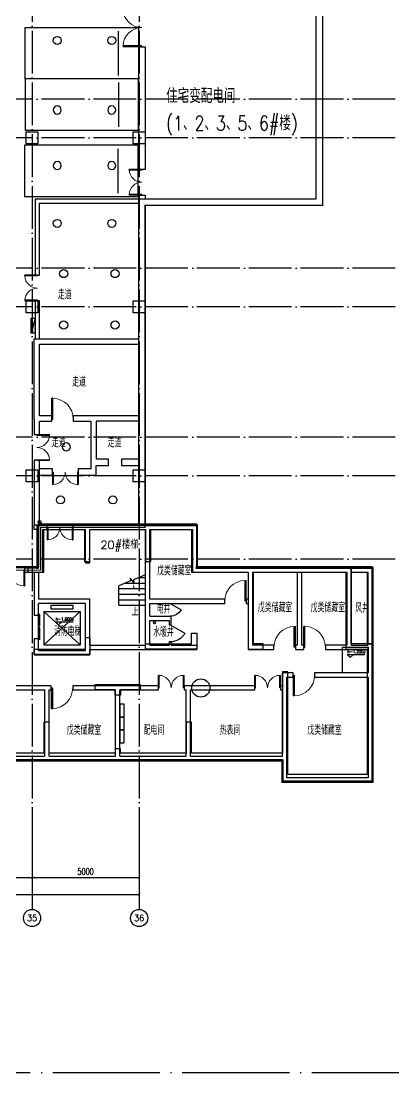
# Model space of a CAD drawing. Extents: x -23309 to 303886, y -33091 to 154511.
# Drawn here: x 245485 to 262904, y -24011 to 25158 of the extents above; entities that cross this region are included whole.
import ezdxf
from ezdxf.enums import TextEntityAlignment as Align

# ---------------------------------------------------------------- set-up
doc = ezdxf.new("R2010")
doc.units = 0
doc.header["$LTSCALE"] = 1000
doc.header["$MEASUREMENT"] = 0
for name, pattern in [('CONTINOUS', [0]), ('DASH', [0.35, 0.25, -0.1]), ('DOTE', [2.42, 2, -0.2, 0.02, -0.2])]:
    doc.linetypes.add(name, pattern=pattern)
for name, color, linetype in [('AXIS', 3, 'Continuous'), ('AXIS_TEXT', 7, 'Continuous'), ('COLUMN', 9, 'Continuous'), ('DIM_ELEV', 3, 'Continuous'), ('DIM_SYMB', 3, 'Continuous'), ('DOTE', 1, 'Continuous'), ('EQUIP_喷淋', 7, 'Continuous'), ('EQUIP_消火栓', 1, 'Continuous'), ('EVTR', 2, 'Continuous'), ('Pipe-中', 3, 'Continuous'), ('PUB_TEXT', 210, 'Continuous'), ('STAIR', 51, 'Continuous'), ('VPIPE-消防', 1, 'Continuous'), ('WALL', 9, 'Continuous'), ('WINDOW', 4, 'Continuous'), ('zzzzzllllqqqqqq', 5, 'DASH'), ('下喷', 7, 'Continuous'), ('主楼车库高差线', 6, 'Continuous'), ('住宅楼', 2, 'Continuous'), ('挡土墙', 4, 'Continuous'), ('普通机动车位', 135, 'Continuous'), ('暖通', 4, 'Continuous'), ('机动车位车档', 201, 'Continuous'), ('梁布置', 2, 'Continuous'), ('用地红线', 1, 'Continuous'), ('电气', 3, 'Continuous'), ('防火分区', 7, 'Continuous'), ('集水坑', 42, 'CONTINOUS')]:
    doc.layers.add(name, color=color, linetype=linetype)
doc.styles.add('_HZTXT', font='simplex.shx', dxfattribs={"width": 0.8, "bigfont": 'HZTXT.shx'})
doc.styles.add('_TCH_AXIS', font='COMPLEX', dxfattribs={"bigfont": 'GBCBIG'})
doc.styles.add('_TCH_DIM', font='SIMPLEX', dxfattribs={"bigfont": 'GBCBIG'})
doc.styles.add('_TCH_DIM_T3', font='SIMPLEX', dxfattribs={"width": 0.705882, "bigfont": 'GBCBIG'})
doc.styles.add('_TCH_WINDOW', font='SIMPLEX', dxfattribs={"height": 3.5, "bigfont": 'GBCBIG'})
doc.styles.add('COMPLEX', font='COMPLEX')
doc.styles.add('HNSJY', font='simplex.shx', dxfattribs={"width": 0.8, "bigfont": 'gbcbig.shx'})
doc.dimstyles.new('_TCH_ARCH&&100', dxfattribs={"dimtxt": 297.5, "dimasz": 100, "dimexe": 250, "dimexo": 300, "dimgap": 126.25, "dimtad": 1, "dimdec": 0, "dimzin": 0, "dimdsep": 46, "dimtxsty": '_TCH_DIM_T3', "dimblk": 'ARCHTICK', "dimcen": 0.09, "dimclrt": 7, "dimazin": 2, "dimtfac": 1, "dimtdec": 0, "dimtix": 1, "dimtmove": 2, "dimatfit": 3, "dimldrblk": 'ARCHTICK', "dimfxl": 100, "dimtolj": 1, "dimtzin": 0, "dimarcsym": 0})

# ---------------------------------------------------------------- blocks, each defined once
blk = doc.blocks.new('_ArchTick')
at = {"color": 0, "linetype": 'ByBlock', "const_width": 0.4}
blk.add_lwpolyline([(-0.5, -0.5), (0.5, 0.5)], dxfattribs=at)
blk = doc.blocks.new('*D137')
at = {"layer": 'AXIS', "color": 0, "lineweight": -2, "transparency": 16777216}
for p, q in [((239600, -12669), (239600, -15119)), ((246000, -12669), (246000, -15119)), ((239600, -14869), (246000, -14869))]:
    blk.add_line(p, q, dxfattribs=at)
at = {"layer": 'Defpoints', "color": 0, "transparency": 16777216}
for p in [(239600, -12369), (246000, -12369), (246000, -14869)]:
    blk.add_point(p, dxfattribs=at)
at = {"layer": 'AXIS', "color": 0, "lineweight": -2, "transparency": 16777216, "xscale": 100, "yscale": 100, "zscale": 100, "rotation": 180}
blk.add_blockref('_ArchTick', (239600, -14869), dxfattribs=at)
at = {"layer": 'AXIS', "color": 0, "lineweight": -2, "transparency": 16777216, "xscale": 100, "yscale": 100, "zscale": 100}
blk.add_blockref('_ArchTick', (246000, -14869), dxfattribs=at)
at = {"layer": 'AXIS', "color": 7, "transparency": 16777216, "insert": (242800, -14594), "char_height": 297.5, "attachment_point": 5, "style": '_TCH_DIM_T3'}
blk.add_mtext('\\A1;6400', dxfattribs=at)
blk = doc.blocks.new('*D138')
at = {"layer": 'AXIS', "color": 0, "lineweight": -2, "transparency": 16777216}
for p, q in [((246000, -12669), (246000, -15119)), ((251000, -12669), (251000, -15119)), ((246000, -14869), (251000, -14869))]:
    blk.add_line(p, q, dxfattribs=at)
at = {"layer": 'Defpoints', "color": 0, "transparency": 16777216}
for p in [(246000, -12369), (251000, -12369), (251000, -14869)]:
    blk.add_point(p, dxfattribs=at)
at = {"layer": 'AXIS', "color": 0, "lineweight": -2, "transparency": 16777216, "xscale": 100, "yscale": 100, "zscale": 100, "rotation": 180}
blk.add_blockref('_ArchTick', (246000, -14869), dxfattribs=at)
at = {"layer": 'AXIS', "color": 0, "lineweight": -2, "transparency": 16777216, "xscale": 100, "yscale": 100, "zscale": 100}
blk.add_blockref('_ArchTick', (251000, -14869), dxfattribs=at)
at = {"layer": 'AXIS', "color": 7, "transparency": 16777216, "insert": (248500, -14594), "char_height": 297.5, "attachment_point": 5, "style": '_TCH_DIM_T3'}
blk.add_mtext('\\A1;5000', dxfattribs=at)
blk = doc.blocks.new('*D139')
at = {"layer": 'AXIS', "color": 0, "lineweight": -2, "transparency": 16777216}
for p, q in [((0, -12669), (0, -15919)), ((251000, -12669), (251000, -15919)), ((0, -15669), (251000, -15669))]:
    blk.add_line(p, q, dxfattribs=at)
at = {"layer": 'Defpoints', "color": 0, "transparency": 16777216}
for p in [(0, -12369), (251000, -12369), (251000, -15669)]:
    blk.add_point(p, dxfattribs=at)
at = {"layer": 'AXIS', "color": 0, "lineweight": -2, "transparency": 16777216, "xscale": 100, "yscale": 100, "zscale": 100, "rotation": 180}
blk.add_blockref('_ArchTick', (0, -15669), dxfattribs=at)
at = {"layer": 'AXIS', "color": 0, "lineweight": -2, "transparency": 16777216, "xscale": 100, "yscale": 100, "zscale": 100}
blk.add_blockref('_ArchTick', (251000, -15669), dxfattribs=at)
at = {"layer": 'AXIS', "color": 7, "transparency": 16777216, "insert": (125500, -15394), "char_height": 297.5, "attachment_point": 5, "style": '_TCH_DIM_T3'}
blk.add_mtext('\\A1;251000', dxfattribs=at)
blk = doc.blocks.new('_AXISO')
blk.add_circle((0, 0), 0.5)
at = {"layer": 'AXIS_TEXT', "style": 'COMPLEX', "width": 1.041667}
blk.add_attdef('A', text='', height=0.56, dxfattribs=at).set_placement((-0.25, -0.28), (0.25, -0.28), align=Align.FIT)
blk = doc.blocks.new('$DorLib2D$00000002')
for p, q in [((-0.5, 0), (-0.5, 0.4875)), ((-0.475, 0.4875), (-0.5, 0.4875)), ((-0.475, 0), (-0.475, 0.4875)), ((0.475, 0), (0.475, 0.4875)), ((0.475, 0.4875), (0.5, 0.4875)), ((0.5, 0), (0.5, 0.4875)), ((-0.5, 0), (-0.475, 0)), ((0.5, 0), (0.475, 0))]:
    blk.add_line(p, q)
at = {"lineweight": 13}
for centre, start, end in [((-0.4875, 0), 0, 88.53072), ((0.4875, 0), 91.46928, 180)]:
    blk.add_arc(centre, 0.4875, start, end, dxfattribs=at)
blk = doc.blocks.new('$DorLib2D$00000127')
at = {"color": 0, "linetype": 'Continuous'}
for p, q in [((-0.033, 0.795), (-0.533, 0.795)), ((-0.533, 0.795), (-0.533, 0.69)), ((-0.033, 0.69), (-0.533, 0.69)), ((0.5, 0.5), (-0.5, 0.5)), ((-0.033, 0.795), (-0.033, 0.69)), ((0.033, 0.795), (0.033, 0.69)), ((0.533, 0.795), (0.033, 0.795)), ((0.533, 0.69), (0.033, 0.69)), ((0.533, 0.795), (0.533, 0.69))]:
    blk.add_line(p, q, dxfattribs=at)
blk = doc.blocks.new('$DorLib2D$00000001')
for p, q in [((0.45, 0.975), (0.5, 0.975)), ((0.45, 0), (0.45, 0.975)), ((0.5, 0), (0.5, 0.975)), ((0.5, 0), (0.45, 0))]:
    blk.add_line(p, q)
at = {"lineweight": 13}
blk.add_arc((0.475, 0), 0.975, 91.4693, 180, dxfattribs=at)
blk = doc.blocks.new('$DorLib2D$00000228')
at = {"color": 0}
blk.add_line((0.5, 0), (0, 0.866), dxfattribs=at)
blk.add_arc((0.5, 0), 1, 120, 180, dxfattribs=at)
blk = doc.blocks.new('asdfasdgfsdfhgsdf')
at = {"layer": 'STAIR'}
for p, q in [((733667, 50977), (733485, 51175)), ((733485, 51175), (733502, 51050)), ((734210, 51344), (733649, 51111)), ((733897, 51214), (734210, 51214)), ((734210, 49914), (734210, 51344)), ((733502, 51050), (732960, 50824)), ((732960, 49914), (732960, 50824)), ((732960, 50694), (734210, 50694)), ((733272, 50954), (734210, 50954)), ((733649, 51111), (733667, 50977)), ((732960, 50434), (734210, 50434)), ((732960, 50174), (734210, 50174)), ((732960, 49914), (734210, 49914))]:
    blk.add_line(p, q, dxfattribs=at)
blk = doc.blocks.new('1#住宅楼')
at = {"layer": '住宅楼', "ltscale": 2, "const_width": 100}
blk.add_lwpolyline([(32578171, -2977316), (32578171, -2976516), (32572571, -2976515), (32572571, -2977315), (32570171, -2977314), (32570171, -2975315), (32562772, -2975315), (32562771, -2977365), (32554371, -2977415), (32554371, -2987365), (32558571, -2987365), (32558571, -2986365), (32574171, -2986365), (32574171, -2987365), (32582671, -2987366), (32582671, -2986366), (32598271, -2986366), (32598271, -2987366), (32602471, -2987367), (32602471, -2977367), (32594271, -2977366), (32594272, -2975366), (32586822, -2975366), (32586821, -2977316)], close=True, dxfattribs=at)
blk = doc.blocks.new('hdfjfkjlkjlgh')
at = {"layer": '普通机动车位'}
blk.add_lwpolyline([(22002093, -3456003), (22004493, -3456003), (22004493, -3461303), (22002093, -3461303)], close=True, dxfattribs=at)
at = {"layer": '机动车位车档'}
blk.add_line((22004326, -3456940), (22002260, -3456940), dxfattribs=at)
blk = doc.blocks.new('第四防火分区')
at = {"layer": '防火分区', "color": 2, "ltscale": 5, "const_width": 50}
blk.add_lwpolyline([(32600146, -2950706), (32600147, -2960406), (32591846, -2960406), (32591846, -2975467), (32586972, -2975467), (32586972, -2977467), (32579572, -2977467), (32579572, -2977467), (32578072, -2977467), (32578072, -2976667), (32572672, -2976667), (32572672, -2977467), (32570072, -2977467), (32570072, -2975467), (32562872, -2975467), (32562872, -2977467), (32555471, -2977467), (32555471, -2977467), (32554371, -2977467), (32554371, -2977467), (32550871, -2977467)], dxfattribs=at)
blk = doc.blocks.new('$TwtSys$00000125')
blk.add_circle((0, 0, 0), 1)
blk = doc.blocks.new('$TwtSys$00000434')
for p, q in [((-0.5, 0.5), (-0.5, -0.5)), ((-0.5, -0.5), (0.5, 0.5)), ((0.5, 0.5), (-0.5, 0.5)), ((0.5, -0.5), (0.5, 0.5)), ((-0.5, -0.5), (0.5, -0.5))]:
    blk.add_line(p, q)
blk.add_solid([(0.5, -0.5), (0.5, 0.5), (-0.5, -0.5)])
blk = doc.blocks.new('A$Cfffb07d4')
at = {"layer": 'zzzzzllllqqqqqq', "color": 3, "linetype": 'ByBlock'}
for points in [[(48100, -3350), (47100, -3350), (47100, 250), (39900, 250), (39900, 2250), (37475, 2250), (32500, 2250), (32500, 250), (32000, 250), (32000, 0), (32750, 0), (32750, 2000), (34650, 2000), (34650, 500), (34900, 500), (34900, 2000), (37500, 2000), (37500, 500), (37750, 500), (37750, 2000), (39650, 2000), (39650, 0), (42300, 0), (42300, -3600), (43000, -3600), (43000, -3350), (42550, -3350), (42550, 0), (46850, 0), (46850, -3600), (47850, -3600), (47850, -9450), (44150, -9450), (44150, -4650), (43900, -4650), (43900, -8450), (39650, -8450), (39650, -7000), (39400, -7000), (39400, -8450), (36325, -8450), (36325, -8250), (36075, -8250), (36075, -8450), (33000, -8450), (33000, -7000), (32750, -7000), (32750, -8450), (28300, -8450), (28300, -4650), (28050, -4650), (28050, -9450), (24350, -9450), (24350, -7600), (24100, -7600), (24100, -9450), (24000, -9450), (24000, -7600), (23750, -7600), (23750, -9450), (20050, -9450), (20050, -4650), (19800, -4650), (19800, -8450), (15550, -8450), (15550, -7000), (15300, -7000), (15300, -8450), (12225, -8450), (12225, -8250), (11975, -8250), (11975, -8450), (8900, -8450), (8900, -7000), (8650, -7000), (8650, -8450), (4200, -8450), (4200, -4650), (3950, -4650), (3950, -9450), (250, -9450), (250, -3600), (1250, -3600), (1250, 0), (1800, 0), (1800, 250), (1000, 250), (1000, 250), (1000, -350), (900, -350), (900, -750), (1000, -750), (1000, -3350), (250, -3350), (250, 0), (0, 0), (0, -4901), (-154, -4901), (-154, -5301), (0, -5301), (0, -9750), (4200, -9750), (4200, -8750), (19800, -8750), (19800, -9750), (28300, -9750), (28300, -8750), (43900, -8750), (43900, -9750), (48100, -9750), (48100, -3350)], [(5800, -600), (5800, 0), (6300, 0), (6300, 250), (5550, 250), (5550, -3350), (5100, -3350), (5100, -3600), (5800, -3600), (5800, -1800)], [(18450, 250), (18450, -3350), (18900, -3350), (18900, -3600), (18200, -3600), (18200, 0), (17700, 0), (17700, 250), (18450, 250), (18300, 250)], [(29650, 250), (29925, 250)], [(29900, 0), (29925, 0)], [(5800, -600), (5800, -1800)], [(24000, -3600), (24100, -3600), (24100, -5100), (24350, -5100), (24350, -3600), (24400, -3600), (24400, -3350), (23700, -3350), (23700, -3600), (23750, -3600), (23750, -5100), (24000, -5100), (24000, -3600)]]:
    blk.add_lwpolyline(points, dxfattribs=at)
for points in [[(10800, 2000), (13400, 2000), (13400, 500), (13650, 500), (13650, 2000), (15550, 2000), (15550, 0), (16200, 0), (16200, 250), (15800, 250), (15800, 2250), (8400, 2250), (8400, 250), (7900, 250), (7900, 0), (8650, 0), (8650, 2000), (10550, 2000), (10550, 500), (10800, 500)], [(22750, 0), (22200, 0), (22200, 250), (23000, 250), (23000, -1900), (22750, -1900), (22750, 0)], [(25350, 0), (25350, -1900), (25100, -1900), (25100, 250), (25900, 250), (25900, 0), (25350, 0)], [(29650, 250), (30400, 250), (30400, 0), (29900, 0), (29900, -3600), (29200, -3600), (29200, -3350), (29650, -3350), (29650, 250)], [(47850, -3350), (48100, -3350), (48100, 250), (47100, 250), (47100, 0), (47850, 0)], [(15550, -2850), (15800, -2850), (15800, -3600), (13400, -3600), (13400, -3350), (15550, -3350)], [(39650, -2850), (39900, -2850), (39900, -3600), (37500, -3600), (37500, -3350), (39650, -3350)], [(8200, -3850), (8200, -3600), (10600, -3600), (10600, -3050), (10800, -3050), (10800, -3850)], [(32300, -3850), (32300, -3600), (34700, -3600), (34700, -3050), (34900, -3050), (34900, -3850)], [(12225, -5750), (11975, -5750), (11975, -5500), (11050, -5500), (11050, -5250), (13150, -5250), (13150, -5500), (12225, -5500)], [(36325, -5750), (36075, -5750), (36075, -5500), (35150, -5500), (35150, -5250), (37250, -5250), (37250, -5500), (36325, -5500)]]:
    blk.add_lwpolyline(points, close=True, dxfattribs=at)
blk = doc.blocks.new('电表箱-140kW')
at = {"layer": '电气'}
blk.add_lwpolyline([(0, 300), (0, -300), (200, -300), (200, 300)], close=True, dxfattribs=at)
blk = doc.blocks.new('应急照明配电箱-双电源-5kW')
at = {"layer": '电气'}
blk.add_lwpolyline([(0, 283), (0, -317), (200, -317), (200, 283)], close=True, dxfattribs=at)
blk = doc.blocks.new('普通配电箱-18kW')
at = {"layer": '电气'}
blk.add_lwpolyline([(0, 316), (0, -284), (200, -284), (200, 316)], close=True, dxfattribs=at)

msp = doc.modelspace()

# ---------------------------------------------------------------- linework, layer by layer
at = {"layer": 'AXIS'}
for p, q in [((246000, -12369.1), (246000, -16369.1)), ((251000, -12369.1), (251000, -16369.1))]:
    msp.add_line(p, q, dxfattribs=at)
at = {"layer": 'COLUMN', "color": 3, "ltscale": 5}
for points in [[(245725, 19975), (246275, 19975), (246275, 19425), (245725, 19425)], [(250725, 19975), (251275, 19975), (251275, 19425), (250725, 19425)], [(245725, 12075), (246275, 12075), (246275, 11525), (245725, 11525)], [(250725, 12075), (251275, 12075), (251275, 11525), (250725, 11525)], [(245725, 4175), (246275, 4175), (246275, 3625), (245725, 3625)], [(250725, 4175), (251275, 4175), (251275, 3625), (250725, 3625)]]:
    msp.add_lwpolyline(points, close=True, dxfattribs=at)
at = {"layer": 'DIM_ELEV'}
for p, q in [((247236.9, -3070), (247086.9, -2920)), ((247086.9, -2920), (247926.9, -2920)), ((247236.9, -3070), (247386.9, -2920)), ((260861.8, -4593.8), (260711.8, -4443.8)), ((260711.8, -4443.8), (261551.8, -4443.8)), ((260861.8, -4593.8), (261011.8, -4443.8))]:
    msp.add_line(p, q, dxfattribs=at)
at = {"layer": 'DIM_SYMB'}
msp.add_lwpolyline([(250751.7, -2178.6, 0, 0, 0), (250751.7, -1110.4, 0, 80, 0), (250751.7, -1410.4, 0, 0, 0)], format="xyseb", dxfattribs=at)
at = {"layer": 'DOTE', "linetype": 'DOTE'}
for p, q in [((246000, 136025.4), (246000, -12369.1)), ((251000, 136025.4), (251000, -12369.1)), ((267803.3, 21500), (-4883.6, 21500)), ((267803.3, 19700), (-4883.6, 19700)), ((267803.3, 13600), (-4883.6, 13600)), ((267803.3, 11800), (-4883.6, 11800)), ((267803.3, 5700), (-4883.6, 5700)), ((267803.3, 3900), (-4883.6, 3900)), ((267803.3, 0), (-4883.6, 0))]:
    msp.add_line(p, q, dxfattribs=at)
at = {"layer": 'EVTR', "ltscale": 2}
for p, q in [((246555.4, -2439.7), (246555.3, -4006.2)), ((248249.4, -2439.8), (246555.3, -4006.2)), ((246555.4, -2439.7), (248249.4, -2439.8)), ((248249.3, -4006.3), (246555.4, -2439.7)), ((246555.4, -2439.7), (248249.4, -2439.8)), ((246894.2, -2324.8), (246894.2, -2149.8)), ((246894.2, -2149.8), (247910.6, -2149.8)), ((247910.6, -2324.8), (246894.2, -2324.8)), ((247910.6, -2149.8), (247910.6, -2324.8)), ((248249.4, -2439.8), (248249.3, -4006.3)), ((246555.3, -4006.2), (248249.3, -4006.3))]:
    msp.add_line(p, q, dxfattribs=at)
at = {"layer": 'Pipe-中', "color": 3, "linetype": 'Continuous'}
msp.add_circle((251719.7, -2965.2), 50, dxfattribs=at)
at = {"layer": 'VPIPE-消防', "color": 14}
msp.add_circle((246350, 1740.8), 70, dxfattribs=at)
at = {"layer": 'WALL'}
for p, q in [((246150, 16850), (246150, 13275)), ((246150, 16850), (250975, 16850)), ((246350, 13275), (246350, 16650)), ((246350, 16650), (250975, 16650)), ((246150, 13275), (246350, 13275)), ((246350, 12075), (246150, 12075)), ((246150, 12075), (246150, 10298.3)), ((246350, 10298.3), (246350, 12075)), ((246100, 6548.1), (246100, 10298.3)), ((246100, 10298.3), (250975, 10298.3)), ((246350, 6698.1), (246350, 10048.3)), ((246350, 10048.3), (250975, 10048.3)), ((246100, 6548.1), (246100, 5825)), ((246924.8, 6698.1), (246350, 6698.1)), ((246350, 5825), (246350, 6448.1)), ((246350, 6448.1), (246924.8, 6448.1)), ((246924.8, 6448.1), (246924.8, 6698.1)), ((248749.7, 6698.1), (247924.8, 6698.1)), ((247924.8, 6698.1), (247924.8, 6448.1)), ((247924.8, 6448.1), (248749.7, 6448.1)), ((250975, 6698.1), (248749.7, 6698.1)), ((248749.7, 6448.1), (248749.7, 4475)), ((250975, 6448.1), (248999.7, 6448.1)), ((248999.7, 6448.1), (248999.7, 4675)), ((246100, 5825), (246350, 5825)), ((246100, 4625), (246099.9, 1589.8)), ((246350, 4625), (246100, 4625)), ((246350, 1589.8), (246350, 4625)), ((248749.7, 4475), (248749.7, 4225)), ((249564.8, 4675), (248999.7, 4675)), ((249564.9, 4375), (249564.8, 4675)), ((250975, 4675), (250184.8, 4675)), ((250184.8, 4675), (250184.9, 4375)), ((246950, 4225), (246350, 4225)), ((246950, 3925), (246950, 4225)), ((248749.7, 4225), (248150, 4225)), ((248150, 4225), (248150, 3925)), ((248999.7, 4375), (249564.9, 4375)), ((248999.7, 3925), (248999.7, 4375)), ((250184.9, 4375), (250975, 4375)), ((250975, 4375), (250975, 1589)), ((246350, 3925), (246950, 3925)), ((248150, 3925), (248999.7, 3925)), ((246100, 1389.8), (246099.9, 1589.8)), ((246699.8, 1589.8), (246100, 1589.8)), ((246699.8, 1389.8), (246699.8, 1589.8)), ((248599.5, 1589.7), (247899.8, 1589.7)), ((247899.8, 1589.7), (247899.8, 1389.7)), ((248599.5, 1589.7), (251399.5, 1589.6)), ((251399.5, 1589.6), (253699.5, 1589.5)), ((253699.5, 1589.5), (253699.5, -410.5)), ((246299.8, 1389.8), (246100, 1389.8)), ((246299.5, -410.2), (246299.5, 1389.8)), ((246499.4, -610.2), (246499.5, 1389.8)), ((246499.5, 1389.8), (246699.8, 1389.8)), ((247899.8, 1389.7), (248499.5, 1389.7)), ((248499.5, -160.3), (248499.5, 1389.7)), ((248699.5, -160.3), (248699.5, 1389.7)), ((248699.5, 1389.7), (251299.5, 1389.6)), ((251299.4, -1960.4), (251299.5, 1389.6)), ((251499.4, -1860.4), (251499.5, 1389.6)), ((251499.5, 1389.6), (253499.5, 1389.5)), ((253499.5, 1389.5), (253499.4, -610.5)), ((245649.5, -410.2), (245649.4, -610.2)), ((246199.5, -410.2), (245649.5, -410.2)), ((246199.5, -410.2), (246299.5, -410.2)), ((248499.5, -160.3), (248699.5, -160.3)), ((253699.5, -410.5), (256199.5, -410.6)), ((256199.5, -410.6), (258499.5, -410.7)), ((258499.5, -410.7), (260799.5, -410.8)), ((261899.5, -410.9), (260799.5, -410.8)), ((261899.3, -4010.9), (261899.5, -410.9)), ((245649.4, -610.2), (246099.4, -610.2)), ((246099.4, -610.2), (246099.4, -1960.2)), ((246299.4, -610.2), (246499.4, -610.2)), ((246299.4, -610.2), (246299.4, -1860.2)), ((253499.4, -610.5), (256099.4, -610.6)), ((256099.4, -610.6), (256099.4, -1860.6)), ((256299.4, -610.6), (256299.4, -1960.6)), ((256299.4, -610.6), (258399.4, -610.7)), ((258399.3, -4010.7), (258399.4, -610.7)), ((258599.3, -4010.7), (258599.4, -610.7)), ((258599.4, -610.7), (260699.4, -610.8)), ((260699.4, -610.8), (260699.3, -4010.8)), ((260899.4, -610.8), (260899.3, -4010.8)), ((261699.4, -610.9), (260899.4, -610.8)), ((261699.3, -3910.9), (261699.4, -610.9)), ((246099.4, -1960.2), (246099.4, -2613.2)), ((248699.4, -1860.3), (246299.4, -1860.2)), ((248699.3, -4010.3), (248699.4, -1860.3)), ((251299.4, -2860.4), (251299.4, -1960.4)), ((254999.4, -1860.6), (251499.4, -1860.4)), ((254999.4, -2060.6), (254999.4, -1860.6)), ((256099.4, -1860.6), (255999.4, -1860.6)), ((255999.4, -1860.6), (255999.4, -2060.6)), ((256299.4, -1960.6), (256299.3, -4010.6)), ((246299.4, -2613.2), (246299.4, -2060.2)), ((248499.4, -2060.3), (246299.4, -2060.2)), ((248499.3, -4110.3), (248499.4, -2060.3)), ((251499.4, -2060.4), (254999.4, -2060.6)), ((251499.4, -2660.4), (251499.4, -2060.4)), ((255999.4, -2060.6), (256099.4, -2060.6)), ((256099.4, -2060.6), (256099.3, -4210.6)), ((246099.4, -2613.2), (246299.4, -2613.2)), ((251299.3, -4010.4), (251299.4, -2860.4)), ((251499.3, -4010.4), (251499.4, -2860.4)), ((251499.4, -2660.4), (252499.4, -2660.5)), ((251499.4, -2860.4), (252399.4, -2860.5)), ((252399.4, -2860.5), (252399.3, -3060.5)), ((252499.3, -3060.5), (252499.4, -2660.5)), ((252399.3, -3060.5), (252499.3, -3060.5)), ((246299.3, -3713.2), (246099.3, -3713.2)), ((246099.3, -3713.2), (246099.3, -4460.2)), ((246299.3, -4260.2), (246299.3, -3713.2)), ((252499.3, -3860.5), (252399.3, -3860.5)), ((252399.3, -3860.5), (252399.3, -4010.5)), ((252499.8, -4010.5), (252499.3, -3860.5)), ((246299.3, -4260.2), (248499.3, -4260.3)), ((248499.3, -4260.3), (248499.3, -4110.3)), ((248699.3, -4010.3), (251299.3, -4010.4)), ((248699.3, -4460.3), (248699.3, -4210.3)), ((248699.3, -4210.3), (251399.3, -4210.4)), ((251399.3, -4210.4), (252399.3, -4210.5)), ((251499.3, -4010.4), (252399.3, -4010.5)), ((252399.3, -4210.5), (253699.3, -4210.5)), ((252499.8, -4010.5), (253699.8, -4010.5)), ((253699.8, -4010.5), (253699.3, -4210.5)), ((256099.3, -4210.6), (257299.3, -4210.7)), ((257299.3, -4010.7), (256299.3, -4010.6)), ((257299.3, -4210.7), (257299.3, -4010.7)), ((258399.3, -4010.7), (258299.3, -4010.7)), ((258299.3, -4010.7), (258299.3, -4210.7)), ((258299.3, -4210.7), (258499.3, -4210.7)), ((258499.3, -4210.7), (258699, -4210.7)), ((258699, -4010.7), (258599.3, -4010.7)), ((258699, -4210.7), (258699, -4010.7)), ((260699.3, -4010.8), (259699, -4010.8)), ((259699, -4010.8), (259699, -4210.8)), ((259699, -4210.8), (260799.3, -4210.8)), ((260799.3, -4210.8), (261699.3, -4210.9)), ((260899.3, -4010.8), (261699.3, -4010.9)), ((261699.3, -5310.9), (261699.3, -4110.9)), ((261899.2, -5410.9), (261899.3, -4010.9)), ((246099.3, -4460.2), (248699.3, -4460.3)), ((257699.2, -5910.7), (257699.3, -5310.7)), ((258199.3, -5310.7), (257699.3, -5310.7)), ((258199.2, -5510.7), (258199.3, -5310.7)), ((259199.3, -5310.8), (259199.2, -5510.8)), ((261699.3, -5310.9), (259199.3, -5310.8)), ((257899.2, -6010.7), (257899.2, -5510.7)), ((257899.2, -5510.7), (258199.2, -5510.7)), ((259199.2, -5510.8), (261699.2, -5510.9)), ((261699.2, -5510.9), (261699, -10210.9)), ((261899.2, -5410.9), (261899, -10410.9)), ((246699.2, -5910.2), (243198.9, -5910.1)), ((243198.9, -6110.1), (246599.2, -6110.2)), ((246599.1, -9210.2), (246599.2, -6110.2)), ((246899.2, -5910.3), (246699.2, -5910.2)), ((246799.1, -9210.2), (246799.2, -6110.2)), ((246799.2, -6110.2), (246899.2, -6110.3)), ((246899.2, -6110.3), (246899.2, -5910.3)), ((249999.2, -5910.4), (247899.2, -5910.3)), ((247899.2, -5910.3), (247899.2, -6110.3)), ((247899.2, -6110.3), (249899.2, -6110.4)), ((249899.1, -9210.4), (249899.2, -6110.4)), ((251899.2, -5910.5), (249999.2, -5910.4)), ((250099.1, -9210.4), (250099.2, -6110.4)), ((250099.2, -6110.4), (251899.2, -6110.5)), ((251899.2, -6110.5), (251899.2, -5910.5)), ((253299.2, -5910.5), (253099.2, -5910.5)), ((253099.2, -5910.5), (253099.2, -6110.5)), ((253099.2, -6110.5), (253199.2, -6110.5)), ((253199.1, -9210.5), (253199.2, -6110.5)), ((256399.2, -5910.7), (253299.2, -5910.5)), ((253399.1, -9210.5), (253399.2, -6110.5)), ((253399.2, -6110.5), (256399.2, -6110.7)), ((256399.2, -6110.7), (256399.2, -5910.7)), ((257699.2, -5910.7), (257599.2, -5910.7)), ((257599.2, -5910.7), (257599.2, -6110.7)), ((257599.2, -6110.7), (257699.2, -6110.7)), ((257699.1, -9210.7), (257699.2, -6110.7)), ((257899.1, -9310.7), (257899.2, -6010.7)), ((242099.1, -9210.1), (246599.1, -9210.2)), ((246799.1, -9210.2), (249899.1, -9210.4)), ((250099.1, -9210.4), (253199.1, -9210.5)), ((253399.1, -9210.5), (257699.1, -9210.7)), ((257899, -10210.7), (257899.1, -9310.7)), ((242099.1, -9410.1), (246699.1, -9410.2)), ((246699.1, -9410.2), (249999.1, -9410.4)), ((249999.1, -9410.4), (253299.1, -9410.5)), ((253299.1, -9410.5), (257699.1, -9410.7)), ((257699, -10410.7), (257699.1, -9410.7)), ((261699, -10210.9), (257899, -10210.7)), ((261899, -10410.9), (257699, -10410.7))]:
    msp.add_line(p, q, dxfattribs=at)
for points in [[(250975, 23950.2), (251275, 23950.2), (251275, 18224.4), (250975, 18224.4)], [(250975, 23950.2), (250975, 18224.4)], [(250975, 17024.4), (251275, 17024.4), (251275, 16850)], [(250975, 17024.4), (250975, 16850)]]:
    msp.add_lwpolyline(points, dxfattribs=at)
at = {"layer": '主楼车库高差线', "linetype": 'ByBlock', "ltscale": 2, "const_width": 40}
msp.add_lwpolyline([(242099.3, -9409.3), (257699.3, -9409.3), (257699.3, -10409.3), (261899.3, -10409.3), (261899.3, -409.3), (253699.3, -409.3), (253699.3, 1590.7), (246299.3, 1590.7), (246299.3, -409.3), (238899.5, -410.1)], dxfattribs=at)
at = {"layer": '挡土墙'}
for p, q in [((259575, 16550), (259575, 26250.2)), ((259275, 16850), (259275, 25950.2)), ((250975, 16850), (250975, 1589.6)), ((250975, 16850), (259275, 16850)), ((251275, 16550), (251275, 1589.6)), ((251275, 16550), (259575, 16550))]:
    msp.add_line(p, q, dxfattribs=at)
at = {"layer": '暖通'}
msp.add_circle((253881.5, -6014.7), 426.4, dxfattribs=at)
at = {"layer": '用地红线', "linetype": 'DOTE', "ltscale": 2.5}
msp.add_lwpolyline([(111284.2, 154511.4), (122259.3, 54391.7), (256468.7, 73223.2), (270117.4, -24011.1), (45671.3, -24011), (21595.5, 39449.2), (16162.1, 38615.9), (-17395.7, 139562.7)], close=True, dxfattribs=at)
at = {"layer": '集水坑'}
msp.add_lwpolyline([(260499.3, -5310.8), (260499.3, -4110.8), (261699.3, -4110.9), (261699.3, -5310.9)], close=True, dxfattribs=at)

# ---------------------------------------------------------------- block references
at = {"layer": 'AXIS'}
ref = msp.add_blockref('_AXISO', (246000, -16769.1), dxfattribs=dict(at, xscale=800, yscale=800, zscale=800))
ref.add_attrib('A', '35', dxfattribs={"layer": 'AXIS_TEXT', "height": 294.28, "style": '_TCH_AXIS', "width": 1.030303}).set_placement((245761.8, -16916.2), (246238.2, -16916.2), align=Align.FIT)
ref = msp.add_blockref('_AXISO', (251000, -16769.1), dxfattribs=dict(at, xscale=800, yscale=800, zscale=800))
ref.add_attrib('A', '36', dxfattribs={"layer": 'AXIS_TEXT', "height": 300.65, "style": '_TCH_AXIS'}).set_placement((250763.8, -16919.4), (251236.2, -16919.4), align=Align.FIT)
at = {"layer": 'EQUIP_喷淋', "xscale": 187.5, "yscale": 187.5, "zscale": 187.5}
for p in [(247175, 24249.8), (249725, 24249.8), (247175, 15699.8), (249725, 15699.8), (247475, 13350), (249875, 13350), (247475, 10950), (249875, 10950), (247325, 2775), (249775, 2775)]:
    msp.add_blockref('$TwtSys$00000125', p, dxfattribs=at)
at = {"layer": 'EQUIP_喷淋', "xscale": -187.5, "yscale": 187.5, "zscale": 187.5, "rotation": 179.9999999998358}
msp.add_blockref('$TwtSys$00000125', (247599.9, 5249.8), dxfattribs=at)
at = {"layer": 'EQUIP_消火栓', "xscale": -700.0000000000001, "yscale": 200, "zscale": 700, "rotation": 90.00389169298658}
msp.add_blockref('$TwtSys$00000434', (246050, 10925), dxfattribs=at)
at = {"layer": 'STAIR'}
msp.add_blockref('asdfasdgfsdfhgsdf', (-482910.3, -52064.8), dxfattribs=at)
at = {"layer": 'WINDOW'}
for name, p, xscale, yscale, zscale, rotation in [('$DorLib2D$00000002', (251125, 24850.2), 1800, -1800, 1800, 270), ('$DorLib2D$00000002', (251125, 17624.4), -1200, -1200, -1200, 270), ('$DorLib2D$00000002', (246250, 12675), 1200.000000000003, 1200.000000000003, 1200.000000000003, 90), ('$DorLib2D$00000001', (247424.9, 6548.1), -1000, 1000, -1000, 359.9976029704565), ('$DorLib2D$00000002', (246225, 5225), -1200, 1200, 1200, 269.999505481807), ('$DorLib2D$00000002', (247550, 4075), -1200, 1200, 1200, 179.9995054818069), ('$DorLib2D$00000002', (247299.8, 1489.7), 1200, 1200, -1200, 179.9976029704564), ('$DorLib2D$00000002', (244899.5, -510.2), 1500, 1500, -1500, 179.9976029704564), ('$DorLib2D$00000001', (255499.4, -1960.6), 999.9999999999999, 999.9999999999999, -1000, 359.9976029704495), ('$DorLib2D$00000228', (252449.4, -2360.5), -600, 600, 600, 269.9976029704565), ('$DorLib2D$00000127', (246199.3, -3163.2), 1100, 200, 1100, 269.9976029704565), ('$DorLib2D$00000228', (252449.3, -3460.5), -800, 800, -800, 269.9976029704565), ('$DorLib2D$00000001', (257799.3, -4110.7), 999.9999999999999, 999.9999999999999, -1000, 359.9976029704565), ('$DorLib2D$00000001', (259199, -4110.8), -999.9999999999999, 999.9999999999999, 1000, 359.9976029704564), ('$DorLib2D$00000002', (252499.2, -6010.5), 1200, 1200, -1200, 359.9976029704565), ('$DorLib2D$00000002', (256999.2, -6010.7), 1200, 1200, -1200, 359.9976029704565), ('$DorLib2D$00000001', (258699.2, -5410.7), 999.9999999999987, 999.9999999999987, 999.9999999999987, 179.9976029704564), ('$DorLib2D$00000001', (247399.2, -6010.3), 999.9999999999987, 999.9999999999987, 999.9999999999987, 179.9976029704564)]:
    msp.add_blockref(name, p, dxfattribs=dict(at, xscale=xscale, yscale=yscale, zscale=zscale, rotation=rotation))
at = {"layer": '下喷', "xscale": 187.5, "yscale": -187.5, "zscale": 187.5, "rotation": 359.9999999998358}
for p in [(247175, 20999.7), (249725, 20999.7), (247175, 18400.1), (249725, 18400.1)]:
    msp.add_blockref('$TwtSys$00000125', p, dxfattribs=at)
at = {"layer": '住宅楼'}
msp.add_blockref('1#住宅楼', (-32340571.5, 2976955.7), dxfattribs=at)
at = {"layer": '普通机动车位', "rotation": 270}
msp.add_blockref('hdfjfkjlkjlgh', (3706977.9, 22026943.1), dxfattribs=at)
at = {"layer": '普通机动车位', "xscale": -1, "rotation": 270}
for p in [(3706977.9, -21982042.7), (3706953, -21985142.9)]:
    msp.add_blockref('hdfjfkjlkjlgh', p, dxfattribs=at)
at = {"layer": '梁布置'}
msp.add_blockref('A$Cfffb07d4', (213799.4, -609.1), dxfattribs=at)
at = {"layer": '电气'}
for name, p in [('电表箱-140kW', (250099.2, -7077.5)), ('应急照明配电箱-双电源-5kW', (250099.1, -7660.4)), ('普通配电箱-18kW', (250099.1, -8293.8))]:
    msp.add_blockref(name, p, dxfattribs=at)
at = {"layer": '防火分区', "ltscale": 2}
msp.add_blockref('第四防火分区', (-32340571.5, 2976955.7), dxfattribs=at)

# ---------------------------------------------------------------- texts
at = {"layer": 'PUB_TEXT', "width": 0.8}
for s, height, style, p in [('住宅变配电间', 675, '_HZTXT', (252262.4, 21326)), ('(1、2、3、5、6#楼)', 675, '_HZTXT', (252262.4, 20045.4)), ('消防电梯', 400, 'HNSJY', (247020.4, -3576.2))]:
    msp.add_text(s, height=height, dxfattribs=dict(at, style=style)).set_placement(p)
at = {"layer": 'PUB_TEXT', "style": 'HNSJY', "width": 0.8}
for s, rotation, p in [('走道', 0.00901, (247203.9, 12154, 0)), ('走道', 0.00901, (247874.9, 8073.7, 0)), ('走道', 0.00901, (246926.5, 5235.8, 0)), ('走道', 0.00901, (249533.8, 5235.8, 0)), ('戊类储藏室', 359.9976, (251844, -748.3)), ('戊类储藏室', 359.9976, (256547.9, -2469.5)), ('戊类储藏室', 359.9976, (259018.3, -2469.6)), ('风井', 359.9976, (261097.8, -2501.9)), ('戊类储藏室', 359.9976, (247624.1, -8200.6)), ('戊类储藏室', 359.9976, (258860.1, -8201.1))]:
    msp.add_text(s, height=400, rotation=rotation, dxfattribs=at).set_placement(p)
at = {"layer": 'PUB_TEXT'}
for s, height, style, p in [('20#楼梯', 385.82, '_TCH_WINDOW', (249193, 481.1)), ('上', 337.6, '_TCH_DIM', (250647.5, -2633.6))]:
    msp.add_text(s, height=height, dxfattribs=dict(at, style=style)).set_placement(p)
at = {"layer": 'PUB_TEXT', "color": 0, "style": 'HNSJY', "width": 0.8}
for s, p in [('电井', (251820, -2534.5)), ('水暖井', (251658.4, -3618.5)), ('配电间', (251213, -8201.9)), ('热表间', (254767.5, -8202.1))]:
    msp.add_text(s, height=400, rotation=359.9976, dxfattribs=at).set_placement(p)
at = {"layer": 'PUB_TEXT', "color": 0, "style": '_TCH_DIM', "width": 0.705882}
for s, p in [('h-1.600J', (247109.9, -2867.5)), ('h-1.200J', (260734.9, -4391.3))]:
    msp.add_text(s, height=148.75, dxfattribs=at).set_placement(p)

# ---------------------------------------------------------------- dimensions: what is measured, and where the dimension line sits
at = {"layer": 'AXIS'}
for p1, p2, distance, picture, middle in [((0, -12369.1), (251000, -12369.1), -3300, '*D139', (125500, -15394.1)), ((239600, -12369.1), (246000, -12369.1), -2500, '*D137', (242800, -14594.1)), ((246000, -12369.1), (251000, -12369.1), -2500, '*D138', (248500, -14594.1))]:
    dim = msp.add_aligned_dim(p1=p1, p2=p2, distance=distance, dimstyle='_TCH_ARCH&&100', dxfattribs=at)
    dim.commit()
    dim.dimension.update_dxf_attribs({"geometry": picture, "text_midpoint": middle})

doc.saveas('drawing.dxf')
